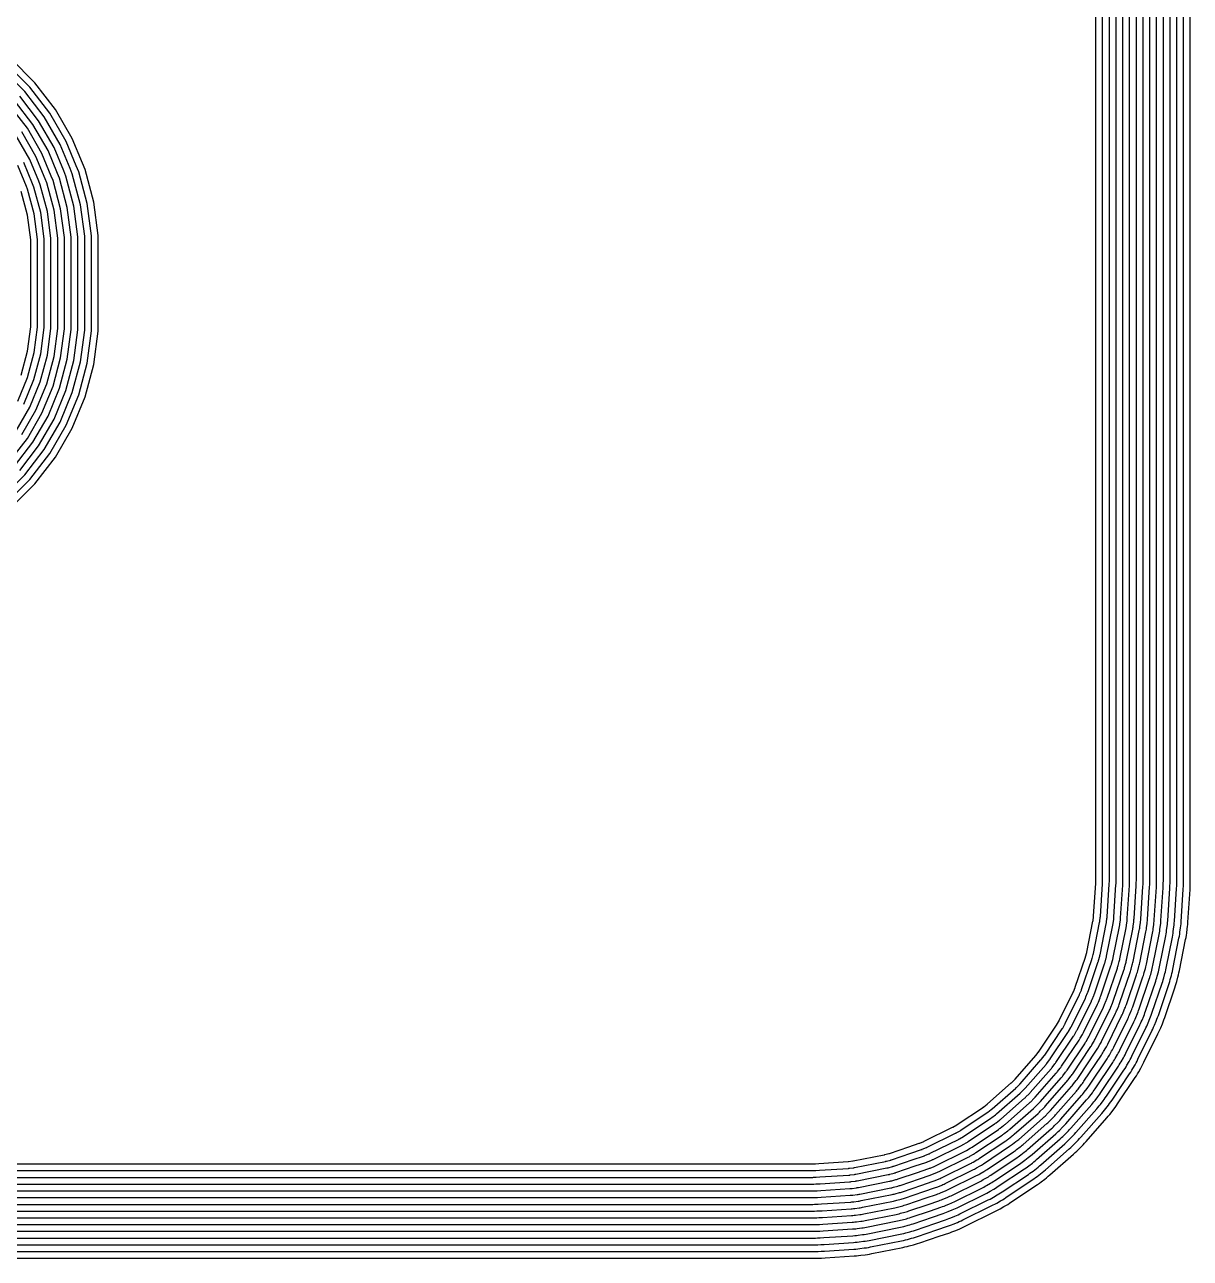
# Model space of a CAD drawing. Header units: metres. Extents: x -0.2 to 25.7, y -0.2 to 18.1.
# Drawn here: x 17.04 to 25.67, y -0.22 to 8.92 of the extents above; entities that cross this region are included whole.
import ezdxf

# ---------------------------------------------------------------- set-up
doc = ezdxf.new("R2010")
doc.units = ezdxf.units.M

msp = doc.modelspace()

# ---------------------------------------------------------------- linework, layer by layer
for points in [[(2.5732, 0.4755), (22.8769, 0.4755), (22.8785, 0.4755), (22.8948, 0.4761), (22.8964, 0.4762), (22.9222, 0.4778), (23.1382, 0.492), (23.1393, 0.4921), (23.1404, 0.4922), (23.1415, 0.4923), (23.1738, 0.4966), (23.1748, 0.4967), (23.1759, 0.4969), (23.177, 0.4971), (23.4066, 0.5428), (23.4077, 0.543), (23.4088, 0.5433), (23.4098, 0.5435), (23.4413, 0.552), (23.4423, 0.5523), (23.4434, 0.5526), (23.4444, 0.5529), (23.5878, 0.6016), (23.6661, 0.6282), (23.6671, 0.6285), (23.6682, 0.6289), (23.6692, 0.6293), (23.6993, 0.6418), (23.7003, 0.6422), (23.7013, 0.6427), (23.7022, 0.6431), (23.9122, 0.7467), (23.9132, 0.7472), (23.9142, 0.7477), (23.9151, 0.7482), (23.9433, 0.7645), (23.9443, 0.7651), (23.9452, 0.7656), (23.9461, 0.7662), (24.1408, 0.8963), (24.1417, 0.8969), (24.1426, 0.8976), (24.1435, 0.8982), (24.1693, 0.9181), (24.1701, 0.9187), (24.171, 0.9194), (24.1718, 0.9201), (24.3479, 1.0745), (24.3487, 1.0752), (24.3495, 1.076), (24.3502, 1.0768), (24.3733, 1.0998), (24.374, 1.1006), (24.3748, 1.1014), (24.3755, 1.1022), (24.5299, 1.2782), (24.5306, 1.279), (24.5313, 1.2799), (24.532, 1.2807), (24.5518, 1.3066), (24.5524, 1.3074), (24.5531, 1.3083), (24.5537, 1.3092), (24.6838, 1.5039), (24.6844, 1.5048), (24.685, 1.5058), (24.6855, 1.5067), (24.7018, 1.5349), (24.7023, 1.5359), (24.7028, 1.5368), (24.7033, 1.5378), (24.8069, 1.7478), (24.8074, 1.7488), (24.8078, 1.7498), (24.8082, 1.7508), (24.8207, 1.7809), (24.8211, 1.7819), (24.8215, 1.7829), (24.8219, 1.7839), (24.8971, 2.0056), (24.8975, 2.0067), (24.8978, 2.0077), (24.8981, 2.0088), (24.9065, 2.0402), (24.9068, 2.0413), (24.907, 2.0423), (24.9072, 2.0434), (24.9529, 2.273), (24.9531, 2.2741), (24.9533, 2.2752), (24.9535, 2.2763), (24.9577, 2.3086), (24.9578, 2.3096), (24.9579, 2.3107), (24.958, 2.3118), (24.9739, 2.5536), (24.974, 2.5552), (24.9745, 2.5715), (24.9745, 2.5732), (24.9745, 15.2569)], [(2.5732, 0.4255), (22.8769, 0.4255), (22.8801, 0.4256), (22.8964, 0.4261), (22.8997, 0.4263), (22.9255, 0.428), (23.1415, 0.4421), (23.1436, 0.4423), (23.1458, 0.4425), (23.148, 0.4427), (23.1803, 0.447), (23.1824, 0.4473), (23.1846, 0.4477), (23.1867, 0.4481), (23.4164, 0.4937), (23.4185, 0.4942), (23.4206, 0.4947), (23.4228, 0.4952), (23.4542, 0.5037), (23.4563, 0.5042), (23.4584, 0.5049), (23.4605, 0.5056), (23.6039, 0.5542), (23.6822, 0.5808), (23.6842, 0.5815), (23.6863, 0.5823), (23.6883, 0.5831), (23.7184, 0.5956), (23.7204, 0.5964), (23.7224, 0.5973), (23.7244, 0.5983), (23.9344, 0.7018), (23.9363, 0.7028), (23.9382, 0.7039), (23.9401, 0.7049), (23.9683, 0.7212), (23.9702, 0.7223), (23.9721, 0.7235), (23.9739, 0.7247), (24.1686, 0.8548), (24.1704, 0.856), (24.1721, 0.8573), (24.1739, 0.8586), (24.1997, 0.8784), (24.2014, 0.8797), (24.2031, 0.8811), (24.2048, 0.8825), (24.3808, 1.0369), (24.3824, 1.0384), (24.384, 1.0399), (24.3856, 1.0414), (24.4086, 1.0644), (24.4102, 1.066), (24.4116, 1.0676), (24.4131, 1.0692), (24.5675, 1.2452), (24.5689, 1.2469), (24.5703, 1.2486), (24.5716, 1.2503), (24.5915, 1.2761), (24.5928, 1.2779), (24.594, 1.2797), (24.5953, 1.2815), (24.7254, 1.4761), (24.7265, 1.478), (24.7277, 1.4798), (24.7288, 1.4817), (24.7451, 1.5099), (24.7462, 1.5118), (24.7472, 1.5137), (24.7482, 1.5157), (24.8517, 1.7257), (24.8527, 1.7276), (24.8536, 1.7296), (24.8544, 1.7316), (24.8669, 1.7617), (24.8677, 1.7637), (24.8685, 1.7658), (24.8692, 1.7678), (24.9445, 1.9895), (24.9451, 1.9916), (24.9458, 1.9937), (24.9464, 1.9958), (24.9548, 2.0273), (24.9553, 2.0294), (24.9558, 2.0315), (24.9563, 2.0336), (25.002, 2.2633), (25.0024, 2.2654), (25.0027, 2.2676), (25.003, 2.2697), (25.0073, 2.302), (25.0075, 2.3042), (25.0078, 2.3064), (25.0079, 2.3086), (25.0238, 2.5503), (25.0239, 2.5536), (25.0245, 2.5699), (25.0245, 2.5732), (25.0245, 15.2569)], [(2.5732, 0.3755), (22.8769, 0.3755), (22.8818, 0.3756), (22.8981, 0.3761), (22.903, 0.3764), (22.9287, 0.3781), (23.1447, 0.3922), (23.148, 0.3925), (23.1513, 0.3928), (23.1545, 0.3932), (23.1868, 0.3974), (23.19, 0.3979), (23.1933, 0.3984), (23.1965, 0.399), (23.4261, 0.4447), (23.4293, 0.4454), (23.4325, 0.4461), (23.4357, 0.4469), (23.4672, 0.4554), (23.4703, 0.4562), (23.4734, 0.4572), (23.4765, 0.4582), (23.62, 0.5069), (23.6983, 0.5335), (23.7013, 0.5346), (23.7044, 0.5357), (23.7074, 0.5369), (23.7375, 0.5494), (23.7405, 0.5507), (23.7435, 0.552), (23.7465, 0.5534), (23.9565, 0.657), (23.9594, 0.6585), (23.9623, 0.66), (23.9651, 0.6616), (23.9933, 0.6779), (23.9961, 0.6796), (23.9989, 0.6813), (24.0017, 0.6831), (24.1963, 0.8132), (24.199, 0.815), (24.2017, 0.8169), (24.2043, 0.8189), (24.2302, 0.8387), (24.2327, 0.8407), (24.2353, 0.8428), (24.2378, 0.845), (24.4138, 0.9993), (24.4162, 1.0015), (24.4186, 1.0038), (24.421, 1.006), (24.444, 1.0291), (24.4463, 1.0314), (24.4485, 1.0338), (24.4507, 1.0362), (24.6051, 1.2123), (24.6072, 1.2148), (24.6093, 1.2173), (24.6113, 1.2199), (24.6311, 1.2457), (24.6331, 1.2483), (24.635, 1.251), (24.6368, 1.2537), (24.7669, 1.4484), (24.7687, 1.4511), (24.7704, 1.4539), (24.7721, 1.4567), (24.7884, 1.4849), (24.79, 1.4878), (24.7915, 1.4906), (24.793, 1.4936), (24.8966, 1.7036), (24.898, 1.7065), (24.8993, 1.7095), (24.9006, 1.7125), (24.9131, 1.7426), (24.9143, 1.7456), (24.9155, 1.7487), (24.9166, 1.7518), (24.9918, 1.9735), (24.9928, 1.9766), (24.9938, 1.9797), (24.9947, 1.9829), (25.0031, 2.0143), (25.0039, 2.0175), (25.0046, 2.0207), (25.0053, 2.0239), (25.051, 2.2535), (25.0516, 2.2568), (25.0521, 2.26), (25.0526, 2.2632), (25.0568, 2.2955), (25.0572, 2.2988), (25.0576, 2.302), (25.0578, 2.3053), (25.0737, 2.5471), (25.0739, 2.552), (25.0744, 2.5683), (25.0745, 2.5732), (25.0745, 15.2569)], [(2.5732, 0.3255), (22.8769, 0.3255), (22.8834, 0.3256), (22.8997, 0.3262), (22.9062, 0.3265), (22.932, 0.3282), (23.148, 0.3423), (23.1524, 0.3427), (23.1567, 0.3431), (23.161, 0.3436), (23.1933, 0.3479), (23.1977, 0.3485), (23.202, 0.3492), (23.2062, 0.35), (23.4359, 0.3957), (23.4402, 0.3966), (23.4444, 0.3976), (23.4486, 0.3986), (23.4801, 0.4071), (23.4843, 0.4082), (23.4885, 0.4095), (23.4926, 0.4109), (23.636, 0.4596), (23.7143, 0.4861), (23.7184, 0.4876), (23.7225, 0.4891), (23.7266, 0.4907), (23.7567, 0.5032), (23.7607, 0.5049), (23.7647, 0.5067), (23.7686, 0.5086), (23.9786, 0.6122), (23.9825, 0.6141), (23.9863, 0.6162), (23.9901, 0.6183), (24.0183, 0.6346), (24.0221, 0.6368), (24.0258, 0.6391), (24.0294, 0.6415), (24.2241, 0.7716), (24.2277, 0.7741), (24.2313, 0.7766), (24.2348, 0.7792), (24.2606, 0.7991), (24.264, 0.8018), (24.2674, 0.8045), (24.2707, 0.8074), (24.4468, 0.9617), (24.45, 0.9647), (24.4532, 0.9676), (24.4563, 0.9707), (24.4793, 0.9937), (24.4824, 0.9968), (24.4854, 1), (24.4883, 1.0033), (24.6427, 1.1793), (24.6455, 1.1826), (24.6483, 1.186), (24.651, 1.1894), (24.6708, 1.2153), (24.6734, 1.2187), (24.676, 1.2223), (24.6784, 1.2259), (24.8085, 1.4206), (24.8109, 1.4242), (24.8132, 1.4279), (24.8154, 1.4317), (24.8317, 1.4599), (24.8338, 1.4637), (24.8359, 1.4676), (24.8379, 1.4714), (24.9414, 1.6814), (24.9433, 1.6854), (24.9451, 1.6893), (24.9468, 1.6934), (24.9593, 1.7234), (24.9609, 1.7275), (24.9624, 1.7316), (24.9639, 1.7357), (25.0392, 1.9574), (25.0405, 1.9616), (25.0418, 1.9657), (25.043, 1.9699), (25.0514, 2.0014), (25.0525, 2.0056), (25.0535, 2.0099), (25.0544, 2.0141), (25.1, 2.2438), (25.1008, 2.2481), (25.1016, 2.2524), (25.1022, 2.2567), (25.1064, 2.289), (25.1069, 2.2933), (25.1074, 2.2977), (25.1077, 2.302), (25.1236, 2.5438), (25.1239, 2.5503), (25.1244, 2.5666), (25.1245, 2.5732), (25.1245, 15.2569)], [(2.5732, 0.2755), (22.8769, 0.2755), (22.885, 0.2756), (22.9013, 0.2762), (22.9095, 0.2766), (22.9353, 0.2783), (23.1513, 0.2924), (23.1567, 0.2928), (23.1622, 0.2934), (23.1676, 0.294), (23.1999, 0.2983), (23.2053, 0.2991), (23.2106, 0.2999), (23.216, 0.3009), (23.4456, 0.3466), (23.451, 0.3478), (23.4563, 0.349), (23.4616, 0.3503), (23.493, 0.3588), (23.4983, 0.3602), (23.5035, 0.3618), (23.5087, 0.3635), (23.6521, 0.4122), (23.7304, 0.4388), (23.7355, 0.4406), (23.7406, 0.4425), (23.7457, 0.4445), (23.7758, 0.457), (23.7808, 0.4591), (23.7858, 0.4614), (23.7907, 0.4638), (24.0007, 0.5673), (24.0056, 0.5698), (24.0104, 0.5724), (24.0151, 0.575), (24.0433, 0.5913), (24.048, 0.5941), (24.0527, 0.597), (24.0572, 0.6), (24.2519, 0.73), (24.2564, 0.7331), (24.2608, 0.7363), (24.2652, 0.7396), (24.291, 0.7594), (24.2953, 0.7628), (24.2996, 0.7662), (24.3037, 0.7698), (24.4797, 0.9242), (24.4838, 0.9278), (24.4878, 0.9315), (24.4917, 0.9353), (24.5147, 0.9584), (24.5185, 0.9623), (24.5222, 0.9662), (24.5259, 0.9703), (24.6803, 1.1463), (24.6838, 1.1505), (24.6873, 1.1547), (24.6906, 1.159), (24.7105, 1.1848), (24.7137, 1.1892), (24.7169, 1.1936), (24.72, 1.1981), (24.8501, 1.3928), (24.8531, 1.3974), (24.8559, 1.402), (24.8587, 1.4067), (24.875, 1.4349), (24.8777, 1.4397), (24.8802, 1.4445), (24.8827, 1.4493), (24.9863, 1.6593), (24.9886, 1.6642), (24.9909, 1.6692), (24.993, 1.6742), (25.0055, 1.7043), (25.0075, 1.7094), (25.0094, 1.7145), (25.0112, 1.7196), (25.0865, 1.9413), (25.0882, 1.9465), (25.0898, 1.9517), (25.0913, 1.957), (25.0997, 1.9885), (25.101, 1.9937), (25.1023, 1.999), (25.1034, 2.0044), (25.1491, 2.234), (25.1501, 2.2394), (25.151, 2.2448), (25.1517, 2.2502), (25.156, 2.2825), (25.1566, 2.2879), (25.1572, 2.2933), (25.1576, 2.2987), (25.1734, 2.5405), (25.1738, 2.5487), (25.1744, 2.565), (25.1745, 2.5732), (25.1745, 15.2569)], [(2.5732, 0.2255), (22.8769, 0.2255), (22.8867, 0.2257), (22.903, 0.2262), (22.9128, 0.2267), (22.9386, 0.2284), (23.1546, 0.2425), (23.1611, 0.243), (23.1676, 0.2437), (23.1741, 0.2445), (23.2064, 0.2487), (23.2129, 0.2496), (23.2193, 0.2507), (23.2258, 0.2519), (23.4554, 0.2976), (23.4618, 0.2989), (23.4682, 0.3004), (23.4745, 0.302), (23.506, 0.3105), (23.5123, 0.3122), (23.5185, 0.3141), (23.5248, 0.3162), (23.6682, 0.3649), (23.7465, 0.3914), (23.7526, 0.3936), (23.7588, 0.3959), (23.7648, 0.3983), (23.7949, 0.4108), (23.8009, 0.4134), (23.8069, 0.4161), (23.8128, 0.4189), (24.0228, 0.5225), (24.0286, 0.5254), (24.0344, 0.5285), (24.0401, 0.5317), (24.0683, 0.548), (24.074, 0.5513), (24.0795, 0.5548), (24.085, 0.5584), (24.2797, 0.6885), (24.2851, 0.6922), (24.2904, 0.696), (24.2956, 0.6999), (24.3215, 0.7197), (24.3266, 0.7238), (24.3317, 0.7279), (24.3367, 0.7322), (24.5127, 0.8866), (24.5176, 0.8909), (24.5223, 0.8954), (24.527, 0.9), (24.55, 0.923), (24.5546, 0.9277), (24.5591, 0.9325), (24.5635, 0.9373), (24.7178, 1.1134), (24.7221, 1.1183), (24.7263, 1.1234), (24.7303, 1.1285), (24.7501, 1.1544), (24.7541, 1.1596), (24.7579, 1.1649), (24.7616, 1.1703), (24.8916, 1.365), (24.8952, 1.3705), (24.8987, 1.3761), (24.902, 1.3817), (24.9183, 1.4099), (24.9215, 1.4156), (24.9246, 1.4214), (24.9276, 1.4272), (25.0311, 1.6372), (25.0339, 1.6431), (25.0366, 1.6491), (25.0392, 1.6551), (25.0517, 1.6852), (25.0541, 1.6913), (25.0564, 1.6974), (25.0586, 1.7036), (25.1338, 1.9253), (25.1359, 1.9315), (25.1378, 1.9377), (25.1395, 1.9441), (25.148, 1.9755), (25.1496, 1.9819), (25.1511, 1.9882), (25.1524, 1.9946), (25.1981, 2.2243), (25.1993, 2.2307), (25.2004, 2.2372), (25.2013, 2.2436), (25.2056, 2.2759), (25.2063, 2.2824), (25.207, 2.2889), (25.2075, 2.2955), (25.2233, 2.5373), (25.2238, 2.5471), (25.2244, 2.5634), (25.2245, 2.5732), (25.2245, 15.2569)], [(2.5732, 0.1755), (22.8769, 0.1755), (22.8883, 0.1757), (22.9046, 0.1762), (22.916, 0.1768), (22.9418, 0.1785), (23.1578, 0.1926), (23.1654, 0.1932), (23.173, 0.194), (23.1806, 0.1949), (23.2129, 0.1991), (23.2205, 0.2002), (23.228, 0.2015), (23.2355, 0.2029), (23.4652, 0.2486), (23.4726, 0.2501), (23.4801, 0.2519), (23.4875, 0.2537), (23.5189, 0.2622), (23.5263, 0.2642), (23.5336, 0.2665), (23.5408, 0.2688), (23.6843, 0.3175), (23.7626, 0.3441), (23.7697, 0.3466), (23.7769, 0.3493), (23.784, 0.3522), (23.8141, 0.3646), (23.8211, 0.3676), (23.828, 0.3708), (23.8349, 0.3741), (24.0449, 0.4776), (24.0517, 0.4811), (24.0585, 0.4847), (24.0651, 0.4884), (24.0933, 0.5047), (24.0999, 0.5086), (24.1064, 0.5126), (24.1128, 0.5168), (24.3075, 0.6469), (24.3138, 0.6512), (24.32, 0.6556), (24.3261, 0.6602), (24.3519, 0.6801), (24.3579, 0.6848), (24.3638, 0.6896), (24.3696, 0.6946), (24.5457, 0.849), (24.5513, 0.8541), (24.5569, 0.8593), (24.5624, 0.8646), (24.5854, 0.8877), (24.5907, 0.8931), (24.596, 0.8987), (24.6011, 0.9044), (24.7554, 1.0804), (24.7604, 1.0862), (24.7653, 1.0921), (24.77, 1.0981), (24.7898, 1.1239), (24.7944, 1.1301), (24.7988, 1.1363), (24.8031, 1.1426), (24.9332, 1.3372), (24.9374, 1.3436), (24.9414, 1.3501), (24.9453, 1.3567), (24.9616, 1.3849), (24.9653, 1.3916), (24.9689, 1.3983), (24.9724, 1.4051), (25.076, 1.6151), (25.0793, 1.622), (25.0824, 1.6289), (25.0854, 1.636), (25.0979, 1.666), (25.1007, 1.6731), (25.1034, 1.6803), (25.1059, 1.6875), (25.1812, 1.9092), (25.1836, 1.9164), (25.1858, 1.9238), (25.1878, 1.9311), (25.1963, 1.9626), (25.1982, 1.97), (25.1999, 1.9774), (25.2015, 1.9849), (25.2472, 2.2145), (25.2486, 2.222), (25.2498, 2.2296), (25.2509, 2.2371), (25.2551, 2.2694), (25.2561, 2.277), (25.2568, 2.2846), (25.2574, 2.2922), (25.2732, 2.534), (25.2738, 2.5454), (25.2743, 2.5617), (25.2745, 2.5732), (25.2745, 15.2569)], [(2.5732, 0.1255), (22.8769, 0.1255), (22.8899, 0.1257), (22.9062, 0.1263), (22.9193, 0.1269), (22.9451, 0.1286), (23.1611, 0.1427), (23.1698, 0.1434), (23.1785, 0.1443), (23.1872, 0.1453), (23.2194, 0.1496), (23.2281, 0.1508), (23.2367, 0.1522), (23.2453, 0.1538), (23.4749, 0.1995), (23.4834, 0.2013), (23.4919, 0.2033), (23.5004, 0.2055), (23.5319, 0.2139), (23.5403, 0.2162), (23.5486, 0.2188), (23.5569, 0.2215), (23.7003, 0.2702), (23.7786, 0.2967), (23.7869, 0.2996), (23.795, 0.3027), (23.8031, 0.306), (23.8332, 0.3184), (23.8412, 0.3218), (23.8492, 0.3255), (23.857, 0.3292), (24.067, 0.4328), (24.0748, 0.4367), (24.0825, 0.4408), (24.0901, 0.4451), (24.1183, 0.4614), (24.1258, 0.4659), (24.1332, 0.4705), (24.1406, 0.4752), (24.3352, 0.6053), (24.3424, 0.6102), (24.3495, 0.6153), (24.3565, 0.6206), (24.3824, 0.6404), (24.3892, 0.6458), (24.396, 0.6513), (24.4026, 0.657), (24.5786, 0.8114), (24.5851, 0.8172), (24.5915, 0.8232), (24.5977, 0.8293), (24.6208, 0.8523), (24.6269, 0.8585), (24.6328, 0.8649), (24.6387, 0.8714), (24.793, 1.0474), (24.7987, 1.0541), (24.8042, 1.0608), (24.8096, 1.0677), (24.8295, 1.0935), (24.8347, 1.1005), (24.8398, 1.1076), (24.8447, 1.1148), (24.9748, 1.3095), (24.9796, 1.3168), (24.9842, 1.3242), (24.9886, 1.3317), (25.0049, 1.3599), (25.0092, 1.3675), (25.0133, 1.3752), (25.0172, 1.383), (25.1208, 1.593), (25.1246, 1.6008), (25.1282, 1.6088), (25.1316, 1.6168), (25.1441, 1.6469), (25.1473, 1.655), (25.1504, 1.6632), (25.1533, 1.6714), (25.2285, 1.8931), (25.2313, 1.9014), (25.2338, 1.9098), (25.2361, 1.9182), (25.2446, 1.9496), (25.2467, 1.9581), (25.2487, 1.9666), (25.2505, 1.9751), (25.2962, 2.2048), (25.2978, 2.2133), (25.2992, 2.2219), (25.3005, 2.2306), (25.3047, 2.2629), (25.3058, 2.2715), (25.3066, 2.2802), (25.3073, 2.2889), (25.3231, 2.5307), (25.3238, 2.5438), (25.3243, 2.5601), (25.3245, 2.5732), (25.3245, 15.2569)], [(2.5732, 0.0755), (22.8769, 0.0755), (22.8916, 0.0758), (22.9079, 0.0763), (22.9226, 0.077), (22.9484, 0.0787), (23.1644, 0.0929), (23.1742, 0.0936), (23.1839, 0.0946), (23.1937, 0.0957), (23.226, 0.1), (23.2357, 0.1014), (23.2454, 0.103), (23.255, 0.1048), (23.4847, 0.1505), (23.4943, 0.1525), (23.5038, 0.1547), (23.5133, 0.1572), (23.5448, 0.1656), (23.5542, 0.1682), (23.5636, 0.1711), (23.573, 0.1741), (23.7164, 0.2228), (23.7947, 0.2494), (23.804, 0.2527), (23.8131, 0.2561), (23.8222, 0.2598), (23.8523, 0.2722), (23.8614, 0.2761), (23.8703, 0.2801), (23.8792, 0.2844), (24.0892, 0.3879), (24.0979, 0.3924), (24.1066, 0.397), (24.1151, 0.4018), (24.1433, 0.4181), (24.1518, 0.4231), (24.1601, 0.4283), (24.1683, 0.4337), (24.363, 0.5637), (24.3711, 0.5693), (24.3791, 0.575), (24.387, 0.5809), (24.4128, 0.6007), (24.4205, 0.6068), (24.4281, 0.613), (24.4356, 0.6194), (24.6116, 0.7738), (24.6189, 0.7803), (24.6261, 0.787), (24.6331, 0.7939), (24.6561, 0.8169), (24.663, 0.824), (24.6697, 0.8311), (24.6762, 0.8384), (24.8306, 1.0145), (24.837, 1.0219), (24.8432, 1.0295), (24.8493, 1.0372), (24.8691, 1.0631), (24.875, 1.0709), (24.8807, 1.0789), (24.8863, 1.087), (25.0164, 1.2817), (25.0217, 1.2899), (25.0269, 1.2982), (25.0319, 1.3067), (25.0482, 1.3349), (25.053, 1.3435), (25.0576, 1.3521), (25.0621, 1.3609), (25.1656, 1.5709), (25.1699, 1.5797), (25.1739, 1.5887), (25.1778, 1.5977), (25.1903, 1.6278), (25.1939, 1.6369), (25.1974, 1.6461), (25.2006, 1.6553), (25.2759, 1.877), (25.2789, 1.8864), (25.2818, 1.8958), (25.2844, 1.9052), (25.2929, 1.9367), (25.2953, 1.9462), (25.2975, 1.9558), (25.2996, 1.9654), (25.3452, 2.195), (25.347, 2.2047), (25.3486, 2.2143), (25.35, 2.2241), (25.3543, 2.2563), (25.3555, 2.2661), (25.3564, 2.2759), (25.3572, 2.2857), (25.373, 2.5274), (25.3737, 2.5422), (25.3743, 2.5584), (25.3745, 2.5732), (25.3745, 15.2569)], [(2.5732, 0.0255), (22.8769, 0.0255), (22.8932, 0.0258), (22.9095, 0.0263), (22.9259, 0.0271), (22.9516, 0.0288), (23.1676, 0.043), (23.1785, 0.0438), (23.1894, 0.0449), (23.2002, 0.0462), (23.2325, 0.0504), (23.2433, 0.052), (23.2541, 0.0537), (23.2648, 0.0558), (23.4944, 0.1014), (23.5051, 0.1037), (23.5157, 0.1062), (23.5263, 0.1089), (23.5577, 0.1173), (23.5682, 0.1202), (23.5787, 0.1234), (23.5891, 0.1268), (23.7325, 0.1755), (23.8108, 0.2021), (23.8211, 0.2057), (23.8313, 0.2095), (23.8414, 0.2136), (23.8715, 0.226), (23.8815, 0.2303), (23.8914, 0.2348), (23.9013, 0.2395), (24.1113, 0.3431), (24.121, 0.348), (24.1306, 0.3532), (24.1401, 0.3585), (24.1683, 0.3748), (24.1777, 0.3804), (24.187, 0.3861), (24.1961, 0.3921), (24.3908, 0.5222), (24.3998, 0.5283), (24.4087, 0.5347), (24.4174, 0.5412), (24.4432, 0.5611), (24.4518, 0.5678), (24.4602, 0.5747), (24.4685, 0.5818), (24.6446, 0.7362), (24.6527, 0.7435), (24.6606, 0.7509), (24.6684, 0.7586), (24.6915, 0.7816), (24.6991, 0.7894), (24.7066, 0.7973), (24.7138, 0.8055), (24.8682, 0.9815), (24.8753, 0.9898), (24.8822, 0.9982), (24.889, 1.0068), (24.9088, 1.0326), (24.9153, 1.0414), (24.9217, 1.0502), (24.9279, 1.0592), (25.0579, 1.2539), (25.0639, 1.263), (25.0697, 1.2723), (25.0752, 1.2817), (25.0915, 1.3099), (25.0969, 1.3194), (25.102, 1.329), (25.1069, 1.3388), (25.2105, 1.5488), (25.2152, 1.5586), (25.2197, 1.5685), (25.224, 1.5786), (25.2365, 1.6086), (25.2405, 1.6188), (25.2444, 1.629), (25.248, 1.6393), (25.3232, 1.861), (25.3266, 1.8713), (25.3298, 1.8818), (25.3327, 1.8923), (25.3412, 1.9238), (25.3439, 1.9343), (25.3463, 1.9449), (25.3486, 1.9556), (25.3943, 2.1853), (25.3963, 2.196), (25.3981, 2.2067), (25.3996, 2.2175), (25.4039, 2.2498), (25.4052, 2.2607), (25.4062, 2.2715), (25.4071, 2.2824), (25.4229, 2.5242), (25.4237, 2.5405), (25.4242, 2.5568), (25.4245, 2.5732), (25.4245, 15.2569)], [(2.5732, -0.0245), (22.8769, -0.0245), (22.8949, -0.0242), (22.9111, -0.0237), (22.9291, -0.0228), (22.9549, -0.0211), (23.1709, -0.0069), (23.1829, -0.006), (23.1948, -0.0048), (23.2067, -0.0034), (23.239, 0.0009), (23.2509, 0.0025), (23.2627, 0.0045), (23.2745, 0.0067), (23.5042, 0.0524), (23.5159, 0.0549), (23.5276, 0.0576), (23.5392, 0.0606), (23.5707, 0.069), (23.5822, 0.0722), (23.5937, 0.0757), (23.6051, 0.0794), (23.7485, 0.1281), (23.8268, 0.1547), (23.8382, 0.1587), (23.8494, 0.1629), (23.8605, 0.1674), (23.8906, 0.1798), (23.9016, 0.1846), (23.9126, 0.1895), (23.9234, 0.1947), (24.1334, 0.2983), (24.1441, 0.3037), (24.1547, 0.3093), (24.1651, 0.3152), (24.1933, 0.3315), (24.2037, 0.3376), (24.2138, 0.344), (24.2239, 0.3505), (24.4186, 0.4806), (24.4285, 0.4874), (24.4382, 0.4944), (24.4478, 0.5016), (24.4737, 0.5214), (24.4831, 0.5288), (24.4924, 0.5364), (24.5015, 0.5442), (24.6775, 0.6986), (24.6865, 0.7066), (24.6952, 0.7148), (24.7038, 0.7232), (24.7268, 0.7462), (24.7352, 0.7548), (24.7434, 0.7636), (24.7514, 0.7725), (24.9058, 0.9485), (24.9136, 0.9576), (24.9212, 0.9669), (24.9286, 0.9763), (24.9485, 1.0022), (24.9557, 1.0118), (24.9627, 1.0215), (24.9694, 1.0314), (25.0995, 1.2261), (25.1061, 1.2362), (25.1124, 1.2464), (25.1185, 1.2567), (25.1348, 1.2849), (25.1407, 1.2954), (25.1463, 1.3059), (25.1518, 1.3166), (25.2553, 1.5266), (25.2605, 1.5375), (25.2655, 1.5484), (25.2702, 1.5594), (25.2826, 1.5895), (25.2871, 1.6006), (25.2913, 1.6119), (25.2953, 1.6232), (25.3706, 1.8449), (25.3743, 1.8563), (25.3778, 1.8678), (25.381, 1.8794), (25.3895, 1.9108), (25.3924, 1.9224), (25.3952, 1.9341), (25.3976, 1.9459), (25.4433, 2.1755), (25.4455, 2.1873), (25.4475, 2.1991), (25.4492, 2.211), (25.4534, 2.2433), (25.4549, 2.2552), (25.456, 2.2672), (25.457, 2.2791), (25.4728, 2.5209), (25.4737, 2.5389), (25.4742, 2.5552), (25.4745, 2.5732), (25.4745, 15.2569)], [(2.5732, -0.0745), (22.8769, -0.0745), (22.8965, -0.0742), (22.9128, -0.0736), (22.9324, -0.0727), (22.9582, -0.071), (23.1742, -0.0568), (23.1872, -0.0558), (23.2003, -0.0545), (23.2133, -0.053), (23.2456, -0.0487), (23.2585, -0.0469), (23.2714, -0.0447), (23.2843, -0.0423), (23.5139, 0.0034), (23.5267, 0.006), (23.5395, 0.009), (23.5522, 0.0123), (23.5836, 0.0207), (23.5962, 0.0242), (23.6088, 0.028), (23.6212, 0.0321), (23.7646, 0.0808), (23.8429, 0.1074), (23.8553, 0.1117), (23.8675, 0.1163), (23.8796, 0.1212), (23.9097, 0.1336), (23.9218, 0.1388), (23.9337, 0.1442), (23.9455, 0.1499), (24.1555, 0.2534), (24.1672, 0.2593), (24.1787, 0.2655), (24.1901, 0.2719), (24.2183, 0.2882), (24.2296, 0.2949), (24.2407, 0.3018), (24.2517, 0.3089), (24.4464, 0.439), (24.4572, 0.4464), (24.4678, 0.454), (24.4783, 0.4619), (24.5041, 0.4817), (24.5144, 0.4898), (24.5245, 0.4981), (24.5345, 0.5066), (24.7105, 0.661), (24.7202, 0.6697), (24.7298, 0.6787), (24.7392, 0.6878), (24.7622, 0.7109), (24.7713, 0.7202), (24.7803, 0.7298), (24.789, 0.7395), (24.9434, 0.9156), (24.9519, 0.9255), (24.9602, 0.9356), (24.9683, 0.9459), (24.9881, 0.9717), (24.996, 0.9822), (25.0036, 0.9929), (25.011, 1.0037), (25.1411, 1.1984), (25.1482, 1.2093), (25.1552, 1.2204), (25.1618, 1.2317), (25.1781, 1.2599), (25.1845, 1.2713), (25.1907, 1.2829), (25.1966, 1.2945), (25.3002, 1.5045), (25.3058, 1.5163), (25.3112, 1.5282), (25.3164, 1.5403), (25.3288, 1.5704), (25.3337, 1.5825), (25.3383, 1.5948), (25.3427, 1.6071), (25.4179, 1.8288), (25.422, 1.8413), (25.4258, 1.8538), (25.4293, 1.8664), (25.4378, 1.8979), (25.441, 1.9105), (25.444, 1.9233), (25.4467, 1.9361), (25.4924, 2.1657), (25.4948, 2.1786), (25.4969, 2.1915), (25.4987, 2.2045), (25.503, 2.2368), (25.5046, 2.2498), (25.5058, 2.2628), (25.5068, 2.2758), (25.5227, 2.5176), (25.5237, 2.5373), (25.5242, 2.5535), (25.5245, 2.5732), (25.5245, 15.2569)], [(2.5732, -0.1245), (22.8769, -0.1245), (22.8981, -0.1241), (22.9144, -0.1236), (22.9357, -0.1226), (22.9615, -0.1209), (23.1774, -0.1067), (23.1916, -0.1056), (23.2057, -0.1042), (23.2198, -0.1025), (23.2521, -0.0983), (23.2661, -0.0963), (23.2801, -0.094), (23.294, -0.0914), (23.5237, -0.0457), (23.5376, -0.0428), (23.5514, -0.0395), (23.5651, -0.036), (23.5966, -0.0276), (23.6102, -0.0238), (23.6238, -0.0197), (23.6373, -0.0153), (23.7807, 0.0334), (23.859, 0.06), (23.8724, 0.0647), (23.8856, 0.0697), (23.8988, 0.075), (23.9288, 0.0874), (23.9419, 0.093), (23.9548, 0.0989), (23.9676, 0.105), (24.1776, 0.2086), (24.1903, 0.215), (24.2028, 0.2217), (24.2151, 0.2286), (24.2433, 0.2449), (24.2555, 0.2521), (24.2676, 0.2596), (24.2795, 0.2674), (24.4741, 0.3974), (24.4858, 0.4055), (24.4974, 0.4137), (24.5087, 0.4222), (24.5346, 0.4421), (24.5457, 0.4508), (24.5567, 0.4598), (24.5674, 0.469), (24.7435, 0.6234), (24.754, 0.6329), (24.7644, 0.6426), (24.7745, 0.6525), (24.7975, 0.6755), (24.8075, 0.6857), (24.8171, 0.696), (24.8266, 0.7066), (24.981, 0.8826), (24.9902, 0.8934), (24.9992, 0.9043), (25.008, 0.9155), (25.0278, 0.9413), (25.0363, 0.9527), (25.0446, 0.9642), (25.0526, 0.9759), (25.1827, 1.1706), (25.1904, 1.1824), (25.1979, 1.1945), (25.2051, 1.2067), (25.2214, 1.2349), (25.2284, 1.2473), (25.235, 1.2598), (25.2415, 1.2724), (25.345, 1.4824), (25.3511, 1.4952), (25.357, 1.5081), (25.3626, 1.5212), (25.375, 1.5512), (25.3803, 1.5644), (25.3853, 1.5777), (25.39, 1.5911), (25.4653, 1.8128), (25.4697, 1.8262), (25.4738, 1.8398), (25.4776, 1.8535), (25.4861, 1.8849), (25.4896, 1.8987), (25.4928, 1.9125), (25.4957, 1.9263), (25.5414, 2.156), (25.544, 2.1699), (25.5463, 2.1839), (25.5483, 2.1979), (25.5526, 2.2302), (25.5543, 2.2443), (25.5557, 2.2584), (25.5567, 2.2726), (25.5726, 2.5144), (25.5736, 2.5356), (25.5742, 2.5519), (25.5745, 2.5732), (25.5745, 15.2569)], [(2.5732, -0.1745), (22.8769, -0.1745), (22.8998, -0.1741), (22.916, -0.1736), (22.9389, -0.1725), (22.9647, -0.1708), (23.1807, -0.1566), (23.1959, -0.1554), (23.2111, -0.1539), (23.2263, -0.1521), (23.2586, -0.1479), (23.2737, -0.1457), (23.2888, -0.1432), (23.3038, -0.1404), (23.5334, -0.0947), (23.5484, -0.0916), (23.5632, -0.0881), (23.578, -0.0843), (23.6095, -0.0759), (23.6242, -0.0718), (23.6388, -0.0673), (23.6533, -0.0626), (23.7968, -0.0139), (23.8751, 0.0127), (23.8895, 0.0177), (23.9037, 0.0231), (23.9179, 0.0288), (23.948, 0.0413), (23.962, 0.0473), (23.976, 0.0536), (23.9897, 0.0602), (24.1997, 0.1637), (24.2133, 0.1706), (24.2268, 0.1778), (24.2401, 0.1853), (24.2683, 0.2016), (24.2815, 0.2094), (24.2944, 0.2174), (24.3072, 0.2258), (24.5019, 0.3559), (24.5145, 0.3645), (24.5269, 0.3734), (24.5392, 0.3826), (24.565, 0.4024), (24.577, 0.4118), (24.5888, 0.4215), (24.6004, 0.4314), (24.7764, 0.5858), (24.7878, 0.596), (24.7989, 0.6065), (24.8099, 0.6171), (24.8329, 0.6402), (24.8436, 0.6511), (24.854, 0.6622), (24.8642, 0.6736), (25.0186, 0.8496), (25.0285, 0.8612), (25.0382, 0.873), (25.0476, 0.885), (25.0675, 0.9109), (25.0766, 0.9231), (25.0855, 0.9355), (25.0942, 0.9481), (25.2242, 1.1428), (25.2326, 1.1556), (25.2406, 1.1686), (25.2484, 1.1817), (25.2647, 1.2099), (25.2722, 1.2232), (25.2794, 1.2367), (25.2863, 1.2503), (25.3899, 1.4603), (25.3965, 1.4741), (25.4028, 1.488), (25.4088, 1.502), (25.4212, 1.5321), (25.4269, 1.5463), (25.4323, 1.5606), (25.4374, 1.575), (25.5126, 1.7967), (25.5174, 1.8112), (25.5218, 1.8258), (25.5259, 1.8405), (25.5344, 1.872), (25.5381, 1.8868), (25.5416, 1.9016), (25.5447, 1.9166), (25.5904, 2.1462), (25.5932, 2.1612), (25.5957, 2.1763), (25.5979, 2.1914), (25.6021, 2.2237), (25.604, 2.2389), (25.6055, 2.2541), (25.6066, 2.2693), (25.6225, 2.5111), (25.6236, 2.534), (25.6241, 2.5503), (25.6245, 2.5732), (25.6245, 15.2569)], [(2.5732, -0.2245), (22.8769, -0.2245), (22.9014, -0.2241), (22.9177, -0.2236), (22.9422, -0.2223), (22.968, -0.2207), (23.184, -0.2065), (23.2003, -0.2053), (23.2166, -0.2036), (23.2328, -0.2017), (23.2651, -0.1974), (23.2813, -0.1951), (23.2975, -0.1925), (23.3135, -0.1894), (23.5432, -0.1438), (23.5592, -0.1404), (23.5751, -0.1367), (23.591, -0.1326), (23.6224, -0.1242), (23.6382, -0.1198), (23.6539, -0.115), (23.6694, -0.1099), (23.8128, -0.0613), (23.8911, -0.0347), (23.9066, -0.0293), (23.9219, -0.0235), (23.937, -0.0174), (23.9671, -0.0049), (23.9822, 0.0015), (23.9971, 0.0082), (24.0118, 0.0153), (24.2218, 0.1189), (24.2364, 0.1263), (24.2509, 0.134), (24.2651, 0.142), (24.2933, 0.1583), (24.3074, 0.1666), (24.3213, 0.1753), (24.335, 0.1842), (24.5297, 0.3143), (24.5432, 0.3235), (24.5565, 0.3331), (24.5696, 0.3429), (24.5954, 0.3627), (24.6083, 0.3728), (24.6209, 0.3832), (24.6334, 0.3939), (24.8094, 0.5482), (24.8216, 0.5592), (24.8335, 0.5703), (24.8452, 0.5818), (24.8682, 0.6048), (24.8797, 0.6165), (24.8909, 0.6284), (24.9018, 0.6406), (25.0562, 0.8167), (25.0668, 0.8291), (25.0772, 0.8417), (25.0873, 0.8546), (25.1071, 0.8804), (25.117, 0.8935), (25.1265, 0.9068), (25.1357, 0.9203), (25.2658, 1.115), (25.2747, 1.1287), (25.2834, 1.1426), (25.2917, 1.1567), (25.308, 1.1849), (25.316, 1.1992), (25.3237, 1.2136), (25.3311, 1.2282), (25.4347, 1.4382), (25.4418, 1.4529), (25.4485, 1.4678), (25.455, 1.4829), (25.4674, 1.513), (25.4735, 1.5282), (25.4793, 1.5435), (25.4847, 1.5589), (25.56, 1.7806), (25.5651, 1.7962), (25.5698, 1.8118), (25.5742, 1.8276), (25.5826, 1.8591), (25.5867, 1.8749), (25.5904, 1.8908), (25.5938, 1.9068), (25.6395, 2.1365), (25.6425, 2.1526), (25.6451, 2.1687), (25.6475, 2.1849), (25.6517, 2.2172), (25.6537, 2.2334), (25.6553, 2.2497), (25.6565, 2.266), (25.6724, 2.5078), (25.6736, 2.5323), (25.6741, 2.5486), (25.6745, 2.5732), (25.6745, 15.2569)], [(14.8707, 3.4124), (17.0377, 5.5793), (17.1813, 5.7665), (17.2993, 5.9709), (17.3897, 6.189), (17.4508, 6.4169), (17.4816, 6.651), (17.4816, 7.347), (17.4508, 7.581), (17.3897, 7.809), (17.3726, 7.8502), (17.2993, 8.027), (17.1813, 8.2314), (17.0377, 8.4187), (16.8639, 8.5925)], [(14.9038, 3.3747), (17.0753, 5.5462), (17.223, 5.7387), (17.3443, 5.9488), (17.4371, 6.1729), (17.4999, 6.4072), (17.5316, 6.6477), (17.5316, 7.3502), (17.4999, 7.5908), (17.4371, 7.8251), (17.4188, 7.8694), (17.3443, 8.0492), (17.223, 8.2593), (17.0753, 8.4517), (16.8992, 8.6278)], [(14.9368, 3.337), (17.113, 5.5132), (17.2647, 5.7108), (17.3892, 5.9266), (17.4846, 6.1568), (17.549, 6.3974), (17.5816, 6.6444), (17.5816, 7.3535), (17.549, 7.6005), (17.4846, 7.8412), (17.465, 7.8885), (17.3892, 8.0713), (17.2647, 8.2871), (17.113, 8.4847), (16.9346, 8.6632)], [(16.9246, 5.6784), (17.0563, 5.85), (17.1645, 6.0374), (17.2473, 6.2373), (17.3033, 6.4463), (17.3316, 6.6608), (17.3316, 7.3371), (17.3033, 7.5516), (17.2473, 7.7606), (17.234, 7.7928), (17.1645, 7.9605), (17.0563, 8.1479), (16.9246, 8.3195)], [(16.9623, 5.6453), (17.098, 5.8222), (17.2095, 6.0152), (17.2948, 6.2212), (17.3525, 6.4365), (17.3816, 6.6575), (17.3816, 7.3404), (17.3525, 7.5614), (17.2948, 7.7767), (17.2802, 7.812), (17.2095, 7.9827), (17.098, 8.1757), (16.9623, 8.3526)], [(17, 5.6123), (17.1397, 5.7943), (17.2544, 5.9931), (17.3422, 6.2051), (17.4016, 6.4267), (17.4316, 6.6542), (17.4316, 7.3437), (17.4016, 7.5712), (17.3422, 7.7928), (17.3264, 7.8311), (17.2544, 8.0048), (17.1397, 8.2036), (17, 8.3856)], [(16.973, 5.9057), (17.0746, 6.0817), (17.1524, 6.2695), (17.205, 6.4658), (17.2316, 6.6673), (17.2316, 7.3306), (17.205, 7.5321), (17.1524, 7.7284), (17.1416, 7.7546), (17.0747, 7.9162), (16.973, 8.0922)], [(17.0147, 5.8779), (17.1196, 6.0596), (17.1999, 6.2534), (17.2542, 6.456), (17.2816, 6.6641), (17.2816, 7.3339), (17.2542, 7.5419), (17.1999, 7.7445), (17.1878, 7.7737), (17.1196, 7.9384), (17.0147, 8.1201)], [(16.9848, 6.126), (17.0575, 6.3017), (17.1067, 6.4854), (17.1316, 6.6739), (17.1316, 7.324), (17.1067, 7.5125), (17.0575, 7.6962), (17.0492, 7.7163), (16.9848, 7.8719)], [(17.0297, 6.1039), (17.105, 6.2856), (17.1559, 6.4756), (17.1816, 6.6706), (17.1816, 7.3273), (17.1559, 7.5223), (17.105, 7.7123), (17.0954, 7.7354), (17.0297, 7.894)], [(17.0101, 6.3178), (17.0576, 6.4952), (17.0816, 6.6772), (17.0816, 7.3208), (17.0576, 7.5028), (17.0101, 7.6801)]]:
    msp.add_lwpolyline(points)

doc.saveas('drawing.dxf')
